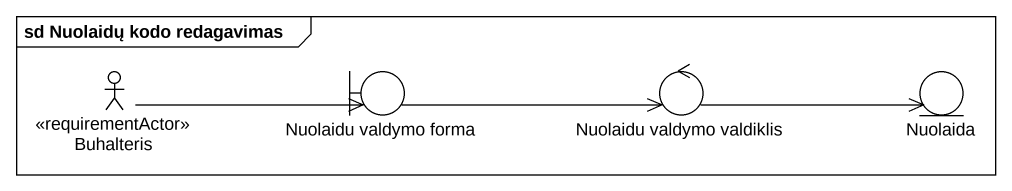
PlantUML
@startuml
mainframe sd Nuolaidų kodo redagavimas
actor Buhalteris <<requirementActor>>
boundary "Nuolaidu valdymo forma" as Nuolaidu_valdymo_forma
control "Nuolaidu valdymo valdiklis" as Nuolaidu_valdymo_valdiklis
entity Nuolaida
Buhalteris -right-> Nuolaidu_valdymo_forma
Nuolaidu_valdymo_forma -right-> Nuolaidu_valdymo_valdiklis
Nuolaidu_valdymo_valdiklis -right-> Nuolaida
@enduml
